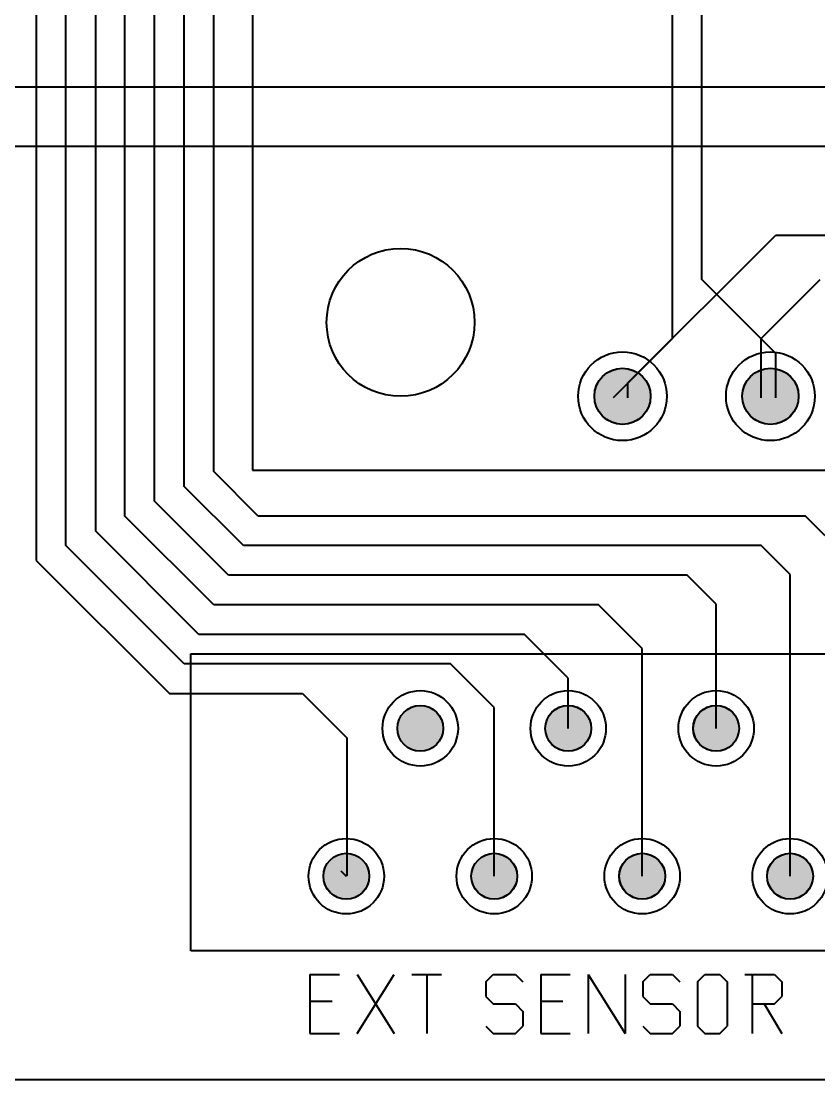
# Model space of a CAD drawing. Header units: millimetres. Extents: x 2 to 157, y 2 to 78.
# Drawn here: x 98.09 to 111.79, y 2.11 to 20.3 of the extents above; entities that cross this region are included whole.
import ezdxf

# ---------------------------------------------------------------- set-up
doc = ezdxf.new("R2010")
doc.units = ezdxf.units.MM
for name, color, linetype in [('bottom_copper', 7, 'Continuous'), ('bottom_silk', 7, 'Continuous'), ('drill_plated', 7, 'Continuous'), ('outline', 7, 'Continuous'), ('top_copper', 7, 'Continuous'), ('top_silk', 7, 'Continuous')]:
    doc.layers.add(name, color=color, linetype=linetype)

msp = doc.modelspace()

# ---------------------------------------------------------------- hatches: boundary and pattern name
at = {"layer": 'bottom_copper', "lineweight": 40}
for points in [[(108.888, 13.759), (108.861, 13.669), (108.816, 13.585), (108.756, 13.512), (108.683, 13.452), (108.599, 13.408), (108.509, 13.38), (108.415, 13.371), (108.321, 13.38), (108.23, 13.408), (108.147, 13.452), (108.074, 13.512), (108.014, 13.585), (107.969, 13.669), (107.941, 13.759), (107.932, 13.854), (107.941, 13.948), (107.969, 14.038), (108.014, 14.122), (108.074, 14.195), (108.147, 14.255), (108.23, 14.299), (108.321, 14.327), (108.415, 14.336), (108.509, 14.327), (108.599, 14.299), (108.683, 14.255), (108.756, 14.195), (108.816, 14.122), (108.861, 14.038), (108.888, 13.948), (108.897, 13.854), (108.888, 13.759)], [(111.428, 13.759), (111.401, 13.669), (111.356, 13.585), (111.296, 13.512), (111.223, 13.452), (111.139, 13.408), (111.049, 13.38), (110.955, 13.371), (110.861, 13.38), (110.77, 13.408), (110.687, 13.452), (110.614, 13.512), (110.554, 13.585), (110.509, 13.669), (110.481, 13.759), (110.472, 13.854), (110.481, 13.948), (110.509, 14.038), (110.554, 14.122), (110.614, 14.195), (110.687, 14.255), (110.77, 14.299), (110.861, 14.327), (110.955, 14.336), (111.049, 14.327), (111.139, 14.299), (111.223, 14.255), (111.296, 14.195), (111.356, 14.122), (111.401, 14.038), (111.428, 13.948), (111.437, 13.854), (111.428, 13.759)], [(105.329, 8.073), (105.306, 8), (105.27, 7.932), (105.221, 7.872), (105.161, 7.823), (105.093, 7.787), (105.019, 7.764), (104.943, 7.757), (104.866, 7.764), (104.792, 7.787), (104.724, 7.823), (104.664, 7.872), (104.615, 7.932), (104.579, 8), (104.556, 8.073), (104.549, 8.15), (104.556, 8.227), (104.579, 8.301), (104.615, 8.369), (104.664, 8.429), (104.724, 8.478), (104.792, 8.514), (104.866, 8.536), (104.943, 8.544), (105.019, 8.536), (105.093, 8.514), (105.161, 8.478), (105.221, 8.429), (105.27, 8.369), (105.306, 8.301), (105.329, 8.227), (105.336, 8.15), (105.329, 8.073)], [(107.869, 8.073), (107.846, 8), (107.81, 7.932), (107.761, 7.872), (107.701, 7.823), (107.633, 7.787), (107.559, 7.764), (107.483, 7.757), (107.406, 7.764), (107.332, 7.787), (107.264, 7.823), (107.204, 7.872), (107.155, 7.932), (107.119, 8), (107.096, 8.073), (107.089, 8.15), (107.096, 8.227), (107.119, 8.301), (107.155, 8.369), (107.204, 8.429), (107.264, 8.478), (107.332, 8.514), (107.406, 8.536), (107.483, 8.544), (107.559, 8.536), (107.633, 8.514), (107.701, 8.478), (107.761, 8.429), (107.81, 8.369), (107.846, 8.301), (107.869, 8.227), (107.876, 8.15), (107.869, 8.073)], [(110.409, 8.073), (110.386, 8), (110.35, 7.932), (110.301, 7.872), (110.241, 7.823), (110.173, 7.787), (110.099, 7.764), (110.023, 7.757), (109.946, 7.764), (109.872, 7.787), (109.804, 7.823), (109.744, 7.872), (109.695, 7.932), (109.659, 8), (109.636, 8.073), (109.629, 8.15), (109.636, 8.227), (109.659, 8.301), (109.695, 8.369), (109.744, 8.429), (109.804, 8.478), (109.872, 8.514), (109.946, 8.536), (110.023, 8.544), (110.099, 8.536), (110.173, 8.514), (110.241, 8.478), (110.301, 8.429), (110.35, 8.369), (110.386, 8.301), (110.409, 8.227), (110.416, 8.15), (110.409, 8.073)], [(104.059, 5.533), (104.036, 5.46), (104, 5.392), (103.951, 5.332), (103.891, 5.283), (103.823, 5.247), (103.749, 5.224), (103.673, 5.217), (103.596, 5.224), (103.522, 5.247), (103.454, 5.283), (103.394, 5.332), (103.345, 5.392), (103.309, 5.46), (103.286, 5.533), (103.279, 5.61), (103.286, 5.687), (103.309, 5.761), (103.345, 5.829), (103.394, 5.889), (103.454, 5.938), (103.522, 5.974), (103.596, 5.996), (103.673, 6.004), (103.749, 5.996), (103.823, 5.974), (103.891, 5.938), (103.951, 5.889), (104, 5.829), (104.036, 5.761), (104.059, 5.687), (104.066, 5.61), (104.059, 5.533)], [(106.599, 5.533), (106.576, 5.46), (106.54, 5.392), (106.491, 5.332), (106.431, 5.283), (106.363, 5.247), (106.289, 5.224), (106.213, 5.217), (106.136, 5.224), (106.062, 5.247), (105.994, 5.283), (105.934, 5.332), (105.885, 5.392), (105.849, 5.46), (105.826, 5.533), (105.819, 5.61), (105.826, 5.687), (105.849, 5.761), (105.885, 5.829), (105.934, 5.889), (105.994, 5.938), (106.062, 5.974), (106.136, 5.996), (106.213, 6.004), (106.289, 5.996), (106.363, 5.974), (106.431, 5.938), (106.491, 5.889), (106.54, 5.829), (106.576, 5.761), (106.599, 5.687), (106.606, 5.61), (106.599, 5.533)], [(109.139, 5.533), (109.116, 5.46), (109.08, 5.392), (109.031, 5.332), (108.971, 5.283), (108.903, 5.247), (108.829, 5.224), (108.753, 5.217), (108.676, 5.224), (108.602, 5.247), (108.534, 5.283), (108.474, 5.332), (108.425, 5.392), (108.389, 5.46), (108.366, 5.533), (108.359, 5.61), (108.366, 5.687), (108.389, 5.761), (108.425, 5.829), (108.474, 5.889), (108.534, 5.938), (108.602, 5.974), (108.676, 5.996), (108.753, 6.004), (108.829, 5.996), (108.903, 5.974), (108.971, 5.938), (109.031, 5.889), (109.08, 5.829), (109.116, 5.761), (109.139, 5.687), (109.146, 5.61), (109.139, 5.533)], [(111.679, 5.533), (111.656, 5.46), (111.62, 5.392), (111.571, 5.332), (111.511, 5.283), (111.443, 5.247), (111.369, 5.224), (111.293, 5.217), (111.216, 5.224), (111.142, 5.247), (111.074, 5.283), (111.014, 5.332), (110.965, 5.392), (110.929, 5.46), (110.906, 5.533), (110.899, 5.61), (110.906, 5.687), (110.929, 5.761), (110.965, 5.829), (111.014, 5.889), (111.074, 5.938), (111.142, 5.974), (111.216, 5.996), (111.293, 6.004), (111.369, 5.996), (111.443, 5.974), (111.511, 5.938), (111.571, 5.889), (111.62, 5.829), (111.656, 5.761), (111.679, 5.687), (111.686, 5.61), (111.679, 5.533)]]:
    msp.add_hatch(color=7, dxfattribs=at).paths.add_polyline_path(points, flags=0)
at = {"layer": 'drill_plated', "lineweight": 40}
for points in [[(108.888, 13.759), (108.861, 13.669), (108.816, 13.585), (108.756, 13.512), (108.683, 13.452), (108.599, 13.408), (108.509, 13.38), (108.415, 13.371), (108.321, 13.38), (108.23, 13.408), (108.147, 13.452), (108.074, 13.512), (108.014, 13.585), (107.969, 13.669), (107.941, 13.759), (107.932, 13.854), (107.941, 13.948), (107.969, 14.038), (108.014, 14.122), (108.074, 14.195), (108.147, 14.255), (108.23, 14.299), (108.321, 14.327), (108.415, 14.336), (108.509, 14.327), (108.599, 14.299), (108.683, 14.255), (108.756, 14.195), (108.816, 14.122), (108.861, 14.038), (108.888, 13.948), (108.897, 13.854), (108.888, 13.759)], [(111.428, 13.759), (111.401, 13.669), (111.356, 13.585), (111.296, 13.512), (111.223, 13.452), (111.139, 13.408), (111.049, 13.38), (110.955, 13.371), (110.861, 13.38), (110.77, 13.408), (110.687, 13.452), (110.614, 13.512), (110.554, 13.585), (110.509, 13.669), (110.481, 13.759), (110.472, 13.854), (110.481, 13.948), (110.509, 14.038), (110.554, 14.122), (110.614, 14.195), (110.687, 14.255), (110.77, 14.299), (110.861, 14.327), (110.955, 14.336), (111.049, 14.327), (111.139, 14.299), (111.223, 14.255), (111.296, 14.195), (111.356, 14.122), (111.401, 14.038), (111.428, 13.948), (111.437, 13.854), (111.428, 13.759)], [(105.329, 8.073), (105.306, 8), (105.27, 7.932), (105.221, 7.872), (105.161, 7.823), (105.093, 7.787), (105.019, 7.764), (104.943, 7.757), (104.866, 7.764), (104.792, 7.787), (104.724, 7.823), (104.664, 7.872), (104.615, 7.932), (104.579, 8), (104.556, 8.073), (104.549, 8.15), (104.556, 8.227), (104.579, 8.301), (104.615, 8.369), (104.664, 8.429), (104.724, 8.478), (104.792, 8.514), (104.866, 8.536), (104.943, 8.544), (105.019, 8.536), (105.093, 8.514), (105.161, 8.478), (105.221, 8.429), (105.27, 8.369), (105.306, 8.301), (105.329, 8.227), (105.336, 8.15), (105.329, 8.073)], [(107.869, 8.073), (107.846, 8), (107.81, 7.932), (107.761, 7.872), (107.701, 7.823), (107.633, 7.787), (107.559, 7.764), (107.483, 7.757), (107.406, 7.764), (107.332, 7.787), (107.264, 7.823), (107.204, 7.872), (107.155, 7.932), (107.119, 8), (107.096, 8.073), (107.089, 8.15), (107.096, 8.227), (107.119, 8.301), (107.155, 8.369), (107.204, 8.429), (107.264, 8.478), (107.332, 8.514), (107.406, 8.536), (107.483, 8.544), (107.559, 8.536), (107.633, 8.514), (107.701, 8.478), (107.761, 8.429), (107.81, 8.369), (107.846, 8.301), (107.869, 8.227), (107.876, 8.15), (107.869, 8.073)], [(110.409, 8.073), (110.386, 8), (110.35, 7.932), (110.301, 7.872), (110.241, 7.823), (110.173, 7.787), (110.099, 7.764), (110.023, 7.757), (109.946, 7.764), (109.872, 7.787), (109.804, 7.823), (109.744, 7.872), (109.695, 7.932), (109.659, 8), (109.636, 8.073), (109.629, 8.15), (109.636, 8.227), (109.659, 8.301), (109.695, 8.369), (109.744, 8.429), (109.804, 8.478), (109.872, 8.514), (109.946, 8.536), (110.023, 8.544), (110.099, 8.536), (110.173, 8.514), (110.241, 8.478), (110.301, 8.429), (110.35, 8.369), (110.386, 8.301), (110.409, 8.227), (110.416, 8.15), (110.409, 8.073)], [(104.059, 5.533), (104.036, 5.46), (104, 5.392), (103.951, 5.332), (103.891, 5.283), (103.823, 5.247), (103.749, 5.224), (103.673, 5.217), (103.596, 5.224), (103.522, 5.247), (103.454, 5.283), (103.394, 5.332), (103.345, 5.392), (103.309, 5.46), (103.286, 5.533), (103.279, 5.61), (103.286, 5.687), (103.309, 5.761), (103.345, 5.829), (103.394, 5.889), (103.454, 5.938), (103.522, 5.974), (103.596, 5.996), (103.673, 6.004), (103.749, 5.996), (103.823, 5.974), (103.891, 5.938), (103.951, 5.889), (104, 5.829), (104.036, 5.761), (104.059, 5.687), (104.066, 5.61), (104.059, 5.533)], [(106.599, 5.533), (106.576, 5.46), (106.54, 5.392), (106.491, 5.332), (106.431, 5.283), (106.363, 5.247), (106.289, 5.224), (106.213, 5.217), (106.136, 5.224), (106.062, 5.247), (105.994, 5.283), (105.934, 5.332), (105.885, 5.392), (105.849, 5.46), (105.826, 5.533), (105.819, 5.61), (105.826, 5.687), (105.849, 5.761), (105.885, 5.829), (105.934, 5.889), (105.994, 5.938), (106.062, 5.974), (106.136, 5.996), (106.213, 6.004), (106.289, 5.996), (106.363, 5.974), (106.431, 5.938), (106.491, 5.889), (106.54, 5.829), (106.576, 5.761), (106.599, 5.687), (106.606, 5.61), (106.599, 5.533)], [(109.139, 5.533), (109.116, 5.46), (109.08, 5.392), (109.031, 5.332), (108.971, 5.283), (108.903, 5.247), (108.829, 5.224), (108.753, 5.217), (108.676, 5.224), (108.602, 5.247), (108.534, 5.283), (108.474, 5.332), (108.425, 5.392), (108.389, 5.46), (108.366, 5.533), (108.359, 5.61), (108.366, 5.687), (108.389, 5.761), (108.425, 5.829), (108.474, 5.889), (108.534, 5.938), (108.602, 5.974), (108.676, 5.996), (108.753, 6.004), (108.829, 5.996), (108.903, 5.974), (108.971, 5.938), (109.031, 5.889), (109.08, 5.829), (109.116, 5.761), (109.139, 5.687), (109.146, 5.61), (109.139, 5.533)], [(111.679, 5.533), (111.656, 5.46), (111.62, 5.392), (111.571, 5.332), (111.511, 5.283), (111.443, 5.247), (111.369, 5.224), (111.293, 5.217), (111.216, 5.224), (111.142, 5.247), (111.074, 5.283), (111.014, 5.332), (110.965, 5.392), (110.929, 5.46), (110.906, 5.533), (110.899, 5.61), (110.906, 5.687), (110.929, 5.761), (110.965, 5.829), (111.014, 5.889), (111.074, 5.938), (111.142, 5.974), (111.216, 5.996), (111.293, 6.004), (111.369, 5.996), (111.443, 5.974), (111.511, 5.938), (111.571, 5.889), (111.62, 5.829), (111.656, 5.761), (111.679, 5.687), (111.686, 5.61), (111.679, 5.533)]]:
    msp.add_hatch(color=7, dxfattribs=at).paths.add_polyline_path(points, flags=0)
at = {"layer": 'top_copper', "lineweight": 40}
for points in [[(108.888, 13.759), (108.861, 13.669), (108.816, 13.585), (108.756, 13.512), (108.683, 13.452), (108.599, 13.408), (108.509, 13.38), (108.415, 13.371), (108.321, 13.38), (108.23, 13.408), (108.147, 13.452), (108.074, 13.512), (108.014, 13.585), (107.969, 13.669), (107.941, 13.759), (107.932, 13.854), (107.941, 13.948), (107.969, 14.038), (108.014, 14.122), (108.074, 14.195), (108.147, 14.255), (108.23, 14.299), (108.321, 14.327), (108.415, 14.336), (108.509, 14.327), (108.599, 14.299), (108.683, 14.255), (108.756, 14.195), (108.816, 14.122), (108.861, 14.038), (108.888, 13.948), (108.897, 13.854), (108.888, 13.759)], [(111.428, 13.759), (111.401, 13.669), (111.356, 13.585), (111.296, 13.512), (111.223, 13.452), (111.139, 13.408), (111.049, 13.38), (110.955, 13.371), (110.861, 13.38), (110.77, 13.408), (110.687, 13.452), (110.614, 13.512), (110.554, 13.585), (110.509, 13.669), (110.481, 13.759), (110.472, 13.854), (110.481, 13.948), (110.509, 14.038), (110.554, 14.122), (110.614, 14.195), (110.687, 14.255), (110.77, 14.299), (110.861, 14.327), (110.955, 14.336), (111.049, 14.327), (111.139, 14.299), (111.223, 14.255), (111.296, 14.195), (111.356, 14.122), (111.401, 14.038), (111.428, 13.948), (111.437, 13.854), (111.428, 13.759)], [(105.329, 8.073), (105.306, 8), (105.27, 7.932), (105.221, 7.872), (105.161, 7.823), (105.093, 7.787), (105.019, 7.764), (104.943, 7.757), (104.866, 7.764), (104.792, 7.787), (104.724, 7.823), (104.664, 7.872), (104.615, 7.932), (104.579, 8), (104.556, 8.073), (104.549, 8.15), (104.556, 8.227), (104.579, 8.301), (104.615, 8.369), (104.664, 8.429), (104.724, 8.478), (104.792, 8.514), (104.866, 8.536), (104.943, 8.544), (105.019, 8.536), (105.093, 8.514), (105.161, 8.478), (105.221, 8.429), (105.27, 8.369), (105.306, 8.301), (105.329, 8.227), (105.336, 8.15), (105.329, 8.073)], [(107.869, 8.073), (107.846, 8), (107.81, 7.932), (107.761, 7.872), (107.701, 7.823), (107.633, 7.787), (107.559, 7.764), (107.483, 7.757), (107.406, 7.764), (107.332, 7.787), (107.264, 7.823), (107.204, 7.872), (107.155, 7.932), (107.119, 8), (107.096, 8.073), (107.089, 8.15), (107.096, 8.227), (107.119, 8.301), (107.155, 8.369), (107.204, 8.429), (107.264, 8.478), (107.332, 8.514), (107.406, 8.536), (107.483, 8.544), (107.559, 8.536), (107.633, 8.514), (107.701, 8.478), (107.761, 8.429), (107.81, 8.369), (107.846, 8.301), (107.869, 8.227), (107.876, 8.15), (107.869, 8.073)], [(110.409, 8.073), (110.386, 8), (110.35, 7.932), (110.301, 7.872), (110.241, 7.823), (110.173, 7.787), (110.099, 7.764), (110.023, 7.757), (109.946, 7.764), (109.872, 7.787), (109.804, 7.823), (109.744, 7.872), (109.695, 7.932), (109.659, 8), (109.636, 8.073), (109.629, 8.15), (109.636, 8.227), (109.659, 8.301), (109.695, 8.369), (109.744, 8.429), (109.804, 8.478), (109.872, 8.514), (109.946, 8.536), (110.023, 8.544), (110.099, 8.536), (110.173, 8.514), (110.241, 8.478), (110.301, 8.429), (110.35, 8.369), (110.386, 8.301), (110.409, 8.227), (110.416, 8.15), (110.409, 8.073)], [(104.059, 5.533), (104.036, 5.46), (104, 5.392), (103.951, 5.332), (103.891, 5.283), (103.823, 5.247), (103.749, 5.224), (103.673, 5.217), (103.596, 5.224), (103.522, 5.247), (103.454, 5.283), (103.394, 5.332), (103.345, 5.392), (103.309, 5.46), (103.286, 5.533), (103.279, 5.61), (103.286, 5.687), (103.309, 5.761), (103.345, 5.829), (103.394, 5.889), (103.454, 5.938), (103.522, 5.974), (103.596, 5.996), (103.673, 6.004), (103.749, 5.996), (103.823, 5.974), (103.891, 5.938), (103.951, 5.889), (104, 5.829), (104.036, 5.761), (104.059, 5.687), (104.066, 5.61), (104.059, 5.533)], [(106.599, 5.533), (106.576, 5.46), (106.54, 5.392), (106.491, 5.332), (106.431, 5.283), (106.363, 5.247), (106.289, 5.224), (106.213, 5.217), (106.136, 5.224), (106.062, 5.247), (105.994, 5.283), (105.934, 5.332), (105.885, 5.392), (105.849, 5.46), (105.826, 5.533), (105.819, 5.61), (105.826, 5.687), (105.849, 5.761), (105.885, 5.829), (105.934, 5.889), (105.994, 5.938), (106.062, 5.974), (106.136, 5.996), (106.213, 6.004), (106.289, 5.996), (106.363, 5.974), (106.431, 5.938), (106.491, 5.889), (106.54, 5.829), (106.576, 5.761), (106.599, 5.687), (106.606, 5.61), (106.599, 5.533)], [(109.139, 5.533), (109.116, 5.46), (109.08, 5.392), (109.031, 5.332), (108.971, 5.283), (108.903, 5.247), (108.829, 5.224), (108.753, 5.217), (108.676, 5.224), (108.602, 5.247), (108.534, 5.283), (108.474, 5.332), (108.425, 5.392), (108.389, 5.46), (108.366, 5.533), (108.359, 5.61), (108.366, 5.687), (108.389, 5.761), (108.425, 5.829), (108.474, 5.889), (108.534, 5.938), (108.602, 5.974), (108.676, 5.996), (108.753, 6.004), (108.829, 5.996), (108.903, 5.974), (108.971, 5.938), (109.031, 5.889), (109.08, 5.829), (109.116, 5.761), (109.139, 5.687), (109.146, 5.61), (109.139, 5.533)], [(111.679, 5.533), (111.656, 5.46), (111.62, 5.392), (111.571, 5.332), (111.511, 5.283), (111.443, 5.247), (111.369, 5.224), (111.293, 5.217), (111.216, 5.224), (111.142, 5.247), (111.074, 5.283), (111.014, 5.332), (110.965, 5.392), (110.929, 5.46), (110.906, 5.533), (110.899, 5.61), (110.906, 5.687), (110.929, 5.761), (110.965, 5.829), (111.014, 5.889), (111.074, 5.938), (111.142, 5.974), (111.216, 5.996), (111.293, 6.004), (111.369, 5.996), (111.443, 5.974), (111.511, 5.938), (111.571, 5.889), (111.62, 5.829), (111.656, 5.761), (111.679, 5.687), (111.686, 5.61), (111.679, 5.533)]]:
    msp.add_hatch(color=7, dxfattribs=at).paths.add_polyline_path(points, flags=0)

# ---------------------------------------------------------------- linework, layer by layer
at = {"layer": 'bottom_copper', "color": 7, "lineweight": 40}
for p, q in [((99.365, 36.435), (99.365, 11.543)), ((98.857, 11.29), (98.857, 35.166)), ((99.873, 11.797), (99.873, 34.404)), ((100.381, 12.052), (100.381, 33.642)), ((100.889, 12.306), (100.889, 32.88)), ((101.397, 12.559), (101.397, 31.863)), ((109.779, 15.861), (109.779, 28.816)), ((109.271, 14.845), (109.271, 27.291)), ((98.349, 23.989), (98.349, 11.036)), ((111.049, 14.591), (109.779, 15.861)), ((109.271, 14.845), (108.255, 13.829)), ((111.049, 13.829), (111.049, 14.591)), ((102.159, 11.797), (101.397, 12.559)), ((101.905, 11.29), (100.889, 12.306)), ((101.651, 10.781), (100.381, 12.052)), ((101.397, 10.274), (99.873, 11.797)), ((111.557, 11.797), (102.159, 11.797)), ((112.563, 10.792), (111.557, 11.797)), ((101.143, 9.765), (99.365, 11.543)), ((100.889, 9.258), (98.857, 11.29)), ((110.795, 11.29), (101.905, 11.29)), ((111.293, 10.792), (110.795, 11.29)), ((98.349, 11.036), (100.635, 8.749)), ((109.525, 10.781), (101.651, 10.781)), ((110.023, 10.284), (109.525, 10.781)), ((111.293, 5.61), (111.293, 10.792)), ((108.001, 10.274), (101.397, 10.274)), ((108.753, 9.522), (108.001, 10.274)), ((110.023, 8.15), (110.023, 10.284)), ((106.731, 9.765), (101.143, 9.765)), ((107.483, 9.014), (106.731, 9.765)), ((108.753, 5.61), (108.753, 9.522)), ((105.461, 9.258), (100.889, 9.258)), ((106.213, 8.506), (105.461, 9.258)), ((107.483, 8.15), (107.483, 9.014)), ((100.635, 8.749), (102.921, 8.749)), ((102.921, 8.749), (103.683, 7.987)), ((106.213, 5.61), (106.213, 8.506)), ((103.683, 7.987), (103.683, 5.62)), ((103.581, 5.702), (103.673, 5.61)), ((103.683, 5.62), (103.673, 5.61))]:
    msp.add_line(p, q, dxfattribs=at)
for points in [[(108.888, 13.759), (108.861, 13.669), (108.816, 13.585), (108.756, 13.512), (108.683, 13.452), (108.599, 13.408), (108.509, 13.38), (108.415, 13.371), (108.321, 13.38), (108.23, 13.408), (108.147, 13.452), (108.074, 13.512), (108.014, 13.585), (107.969, 13.669), (107.941, 13.759), (107.932, 13.854), (107.941, 13.948), (107.969, 14.038), (108.014, 14.122), (108.074, 14.195), (108.147, 14.255), (108.23, 14.299), (108.321, 14.327), (108.415, 14.336), (108.509, 14.327), (108.599, 14.299), (108.683, 14.255), (108.756, 14.195), (108.816, 14.122), (108.861, 14.038), (108.888, 13.948), (108.897, 13.854), (108.888, 13.759)], [(111.428, 13.759), (111.401, 13.669), (111.356, 13.585), (111.296, 13.512), (111.223, 13.452), (111.139, 13.408), (111.049, 13.38), (110.955, 13.371), (110.861, 13.38), (110.77, 13.408), (110.687, 13.452), (110.614, 13.512), (110.554, 13.585), (110.509, 13.669), (110.481, 13.759), (110.472, 13.854), (110.481, 13.948), (110.509, 14.038), (110.554, 14.122), (110.614, 14.195), (110.687, 14.255), (110.77, 14.299), (110.861, 14.327), (110.955, 14.336), (111.049, 14.327), (111.139, 14.299), (111.223, 14.255), (111.296, 14.195), (111.356, 14.122), (111.401, 14.038), (111.428, 13.948), (111.437, 13.854), (111.428, 13.759)], [(105.329, 8.073), (105.306, 8), (105.27, 7.932), (105.221, 7.872), (105.161, 7.823), (105.093, 7.787), (105.019, 7.764), (104.943, 7.757), (104.866, 7.764), (104.792, 7.787), (104.724, 7.823), (104.664, 7.872), (104.615, 7.932), (104.579, 8), (104.556, 8.073), (104.549, 8.15), (104.556, 8.227), (104.579, 8.301), (104.615, 8.369), (104.664, 8.429), (104.724, 8.478), (104.792, 8.514), (104.866, 8.536), (104.943, 8.544), (105.019, 8.536), (105.093, 8.514), (105.161, 8.478), (105.221, 8.429), (105.27, 8.369), (105.306, 8.301), (105.329, 8.227), (105.336, 8.15), (105.329, 8.073)], [(107.869, 8.073), (107.846, 8), (107.81, 7.932), (107.761, 7.872), (107.701, 7.823), (107.633, 7.787), (107.559, 7.764), (107.483, 7.757), (107.406, 7.764), (107.332, 7.787), (107.264, 7.823), (107.204, 7.872), (107.155, 7.932), (107.119, 8), (107.096, 8.073), (107.089, 8.15), (107.096, 8.227), (107.119, 8.301), (107.155, 8.369), (107.204, 8.429), (107.264, 8.478), (107.332, 8.514), (107.406, 8.536), (107.483, 8.544), (107.559, 8.536), (107.633, 8.514), (107.701, 8.478), (107.761, 8.429), (107.81, 8.369), (107.846, 8.301), (107.869, 8.227), (107.876, 8.15), (107.869, 8.073)], [(110.409, 8.073), (110.386, 8), (110.35, 7.932), (110.301, 7.872), (110.241, 7.823), (110.173, 7.787), (110.099, 7.764), (110.023, 7.757), (109.946, 7.764), (109.872, 7.787), (109.804, 7.823), (109.744, 7.872), (109.695, 7.932), (109.659, 8), (109.636, 8.073), (109.629, 8.15), (109.636, 8.227), (109.659, 8.301), (109.695, 8.369), (109.744, 8.429), (109.804, 8.478), (109.872, 8.514), (109.946, 8.536), (110.023, 8.544), (110.099, 8.536), (110.173, 8.514), (110.241, 8.478), (110.301, 8.429), (110.35, 8.369), (110.386, 8.301), (110.409, 8.227), (110.416, 8.15), (110.409, 8.073)], [(104.059, 5.533), (104.036, 5.46), (104, 5.392), (103.951, 5.332), (103.891, 5.283), (103.823, 5.247), (103.749, 5.224), (103.673, 5.217), (103.596, 5.224), (103.522, 5.247), (103.454, 5.283), (103.394, 5.332), (103.345, 5.392), (103.309, 5.46), (103.286, 5.533), (103.279, 5.61), (103.286, 5.687), (103.309, 5.761), (103.345, 5.829), (103.394, 5.889), (103.454, 5.938), (103.522, 5.974), (103.596, 5.996), (103.673, 6.004), (103.749, 5.996), (103.823, 5.974), (103.891, 5.938), (103.951, 5.889), (104, 5.829), (104.036, 5.761), (104.059, 5.687), (104.066, 5.61), (104.059, 5.533)], [(106.599, 5.533), (106.576, 5.46), (106.54, 5.392), (106.491, 5.332), (106.431, 5.283), (106.363, 5.247), (106.289, 5.224), (106.213, 5.217), (106.136, 5.224), (106.062, 5.247), (105.994, 5.283), (105.934, 5.332), (105.885, 5.392), (105.849, 5.46), (105.826, 5.533), (105.819, 5.61), (105.826, 5.687), (105.849, 5.761), (105.885, 5.829), (105.934, 5.889), (105.994, 5.938), (106.062, 5.974), (106.136, 5.996), (106.213, 6.004), (106.289, 5.996), (106.363, 5.974), (106.431, 5.938), (106.491, 5.889), (106.54, 5.829), (106.576, 5.761), (106.599, 5.687), (106.606, 5.61), (106.599, 5.533)], [(109.139, 5.533), (109.116, 5.46), (109.08, 5.392), (109.031, 5.332), (108.971, 5.283), (108.903, 5.247), (108.829, 5.224), (108.753, 5.217), (108.676, 5.224), (108.602, 5.247), (108.534, 5.283), (108.474, 5.332), (108.425, 5.392), (108.389, 5.46), (108.366, 5.533), (108.359, 5.61), (108.366, 5.687), (108.389, 5.761), (108.425, 5.829), (108.474, 5.889), (108.534, 5.938), (108.602, 5.974), (108.676, 5.996), (108.753, 6.004), (108.829, 5.996), (108.903, 5.974), (108.971, 5.938), (109.031, 5.889), (109.08, 5.829), (109.116, 5.761), (109.139, 5.687), (109.146, 5.61), (109.139, 5.533)], [(111.679, 5.533), (111.656, 5.46), (111.62, 5.392), (111.571, 5.332), (111.511, 5.283), (111.443, 5.247), (111.369, 5.224), (111.293, 5.217), (111.216, 5.224), (111.142, 5.247), (111.074, 5.283), (111.014, 5.332), (110.965, 5.392), (110.929, 5.46), (110.906, 5.533), (110.899, 5.61), (110.906, 5.687), (110.929, 5.761), (110.965, 5.829), (111.014, 5.889), (111.074, 5.938), (111.142, 5.974), (111.216, 5.996), (111.293, 6.004), (111.369, 5.996), (111.443, 5.974), (111.511, 5.938), (111.571, 5.889), (111.62, 5.829), (111.656, 5.761), (111.679, 5.687), (111.686, 5.61), (111.679, 5.533)]]:
    msp.add_lwpolyline(points, close=True, dxfattribs=at)
for centre, major_axis in [((108.415, 13.854), (0.762, 0)), ((110.955, 13.854), (0.762, 0)), ((108.415, 13.854), (0.483, 0)), ((110.955, 13.854), (0.483, 0)), ((104.943, 8.15), (0.648, 0)), ((107.483, 8.15), (0.648, 0)), ((110.023, 8.15), (0.648, 0)), ((104.943, 8.15), (0.394, 0)), ((107.483, 8.15), (0.394, 0)), ((110.023, 8.15), (0.394, 0)), ((103.673, 5.61), (0.648, 0)), ((106.213, 5.61), (0.648, 0)), ((108.753, 5.61), (0.648, 0)), ((111.293, 5.61), (0.648, 0)), ((103.673, 5.61), (0.394, 0)), ((106.213, 5.61), (0.394, 0)), ((108.753, 5.61), (0.394, 0)), ((111.293, 5.61), (0.394, 0))]:
    msp.add_ellipse(centre, major_axis=major_axis, ratio=1, dxfattribs=at)
at = {"layer": 'bottom_silk', "color": 7, "lineweight": 40}
msp.add_line((156.635, 2.113), (1.635, 2.113), dxfattribs=at)
at = {"layer": 'drill_plated', "color": 7, "lineweight": 40}
for points in [[(108.888, 13.759), (108.861, 13.669), (108.816, 13.585), (108.756, 13.512), (108.683, 13.452), (108.599, 13.408), (108.509, 13.38), (108.415, 13.371), (108.321, 13.38), (108.23, 13.408), (108.147, 13.452), (108.074, 13.512), (108.014, 13.585), (107.969, 13.669), (107.941, 13.759), (107.932, 13.854), (107.941, 13.948), (107.969, 14.038), (108.014, 14.122), (108.074, 14.195), (108.147, 14.255), (108.23, 14.299), (108.321, 14.327), (108.415, 14.336), (108.509, 14.327), (108.599, 14.299), (108.683, 14.255), (108.756, 14.195), (108.816, 14.122), (108.861, 14.038), (108.888, 13.948), (108.897, 13.854), (108.888, 13.759)], [(111.428, 13.759), (111.401, 13.669), (111.356, 13.585), (111.296, 13.512), (111.223, 13.452), (111.139, 13.408), (111.049, 13.38), (110.955, 13.371), (110.861, 13.38), (110.77, 13.408), (110.687, 13.452), (110.614, 13.512), (110.554, 13.585), (110.509, 13.669), (110.481, 13.759), (110.472, 13.854), (110.481, 13.948), (110.509, 14.038), (110.554, 14.122), (110.614, 14.195), (110.687, 14.255), (110.77, 14.299), (110.861, 14.327), (110.955, 14.336), (111.049, 14.327), (111.139, 14.299), (111.223, 14.255), (111.296, 14.195), (111.356, 14.122), (111.401, 14.038), (111.428, 13.948), (111.437, 13.854), (111.428, 13.759)], [(105.329, 8.073), (105.306, 8), (105.27, 7.932), (105.221, 7.872), (105.161, 7.823), (105.093, 7.787), (105.019, 7.764), (104.943, 7.757), (104.866, 7.764), (104.792, 7.787), (104.724, 7.823), (104.664, 7.872), (104.615, 7.932), (104.579, 8), (104.556, 8.073), (104.549, 8.15), (104.556, 8.227), (104.579, 8.301), (104.615, 8.369), (104.664, 8.429), (104.724, 8.478), (104.792, 8.514), (104.866, 8.536), (104.943, 8.544), (105.019, 8.536), (105.093, 8.514), (105.161, 8.478), (105.221, 8.429), (105.27, 8.369), (105.306, 8.301), (105.329, 8.227), (105.336, 8.15), (105.329, 8.073)], [(107.869, 8.073), (107.846, 8), (107.81, 7.932), (107.761, 7.872), (107.701, 7.823), (107.633, 7.787), (107.559, 7.764), (107.483, 7.757), (107.406, 7.764), (107.332, 7.787), (107.264, 7.823), (107.204, 7.872), (107.155, 7.932), (107.119, 8), (107.096, 8.073), (107.089, 8.15), (107.096, 8.227), (107.119, 8.301), (107.155, 8.369), (107.204, 8.429), (107.264, 8.478), (107.332, 8.514), (107.406, 8.536), (107.483, 8.544), (107.559, 8.536), (107.633, 8.514), (107.701, 8.478), (107.761, 8.429), (107.81, 8.369), (107.846, 8.301), (107.869, 8.227), (107.876, 8.15), (107.869, 8.073)], [(110.409, 8.073), (110.386, 8), (110.35, 7.932), (110.301, 7.872), (110.241, 7.823), (110.173, 7.787), (110.099, 7.764), (110.023, 7.757), (109.946, 7.764), (109.872, 7.787), (109.804, 7.823), (109.744, 7.872), (109.695, 7.932), (109.659, 8), (109.636, 8.073), (109.629, 8.15), (109.636, 8.227), (109.659, 8.301), (109.695, 8.369), (109.744, 8.429), (109.804, 8.478), (109.872, 8.514), (109.946, 8.536), (110.023, 8.544), (110.099, 8.536), (110.173, 8.514), (110.241, 8.478), (110.301, 8.429), (110.35, 8.369), (110.386, 8.301), (110.409, 8.227), (110.416, 8.15), (110.409, 8.073)], [(104.059, 5.533), (104.036, 5.46), (104, 5.392), (103.951, 5.332), (103.891, 5.283), (103.823, 5.247), (103.749, 5.224), (103.673, 5.217), (103.596, 5.224), (103.522, 5.247), (103.454, 5.283), (103.394, 5.332), (103.345, 5.392), (103.309, 5.46), (103.286, 5.533), (103.279, 5.61), (103.286, 5.687), (103.309, 5.761), (103.345, 5.829), (103.394, 5.889), (103.454, 5.938), (103.522, 5.974), (103.596, 5.996), (103.673, 6.004), (103.749, 5.996), (103.823, 5.974), (103.891, 5.938), (103.951, 5.889), (104, 5.829), (104.036, 5.761), (104.059, 5.687), (104.066, 5.61), (104.059, 5.533)], [(106.599, 5.533), (106.576, 5.46), (106.54, 5.392), (106.491, 5.332), (106.431, 5.283), (106.363, 5.247), (106.289, 5.224), (106.213, 5.217), (106.136, 5.224), (106.062, 5.247), (105.994, 5.283), (105.934, 5.332), (105.885, 5.392), (105.849, 5.46), (105.826, 5.533), (105.819, 5.61), (105.826, 5.687), (105.849, 5.761), (105.885, 5.829), (105.934, 5.889), (105.994, 5.938), (106.062, 5.974), (106.136, 5.996), (106.213, 6.004), (106.289, 5.996), (106.363, 5.974), (106.431, 5.938), (106.491, 5.889), (106.54, 5.829), (106.576, 5.761), (106.599, 5.687), (106.606, 5.61), (106.599, 5.533)], [(109.139, 5.533), (109.116, 5.46), (109.08, 5.392), (109.031, 5.332), (108.971, 5.283), (108.903, 5.247), (108.829, 5.224), (108.753, 5.217), (108.676, 5.224), (108.602, 5.247), (108.534, 5.283), (108.474, 5.332), (108.425, 5.392), (108.389, 5.46), (108.366, 5.533), (108.359, 5.61), (108.366, 5.687), (108.389, 5.761), (108.425, 5.829), (108.474, 5.889), (108.534, 5.938), (108.602, 5.974), (108.676, 5.996), (108.753, 6.004), (108.829, 5.996), (108.903, 5.974), (108.971, 5.938), (109.031, 5.889), (109.08, 5.829), (109.116, 5.761), (109.139, 5.687), (109.146, 5.61), (109.139, 5.533)], [(111.679, 5.533), (111.656, 5.46), (111.62, 5.392), (111.571, 5.332), (111.511, 5.283), (111.443, 5.247), (111.369, 5.224), (111.293, 5.217), (111.216, 5.224), (111.142, 5.247), (111.074, 5.283), (111.014, 5.332), (110.965, 5.392), (110.929, 5.46), (110.906, 5.533), (110.899, 5.61), (110.906, 5.687), (110.929, 5.761), (110.965, 5.829), (111.014, 5.889), (111.074, 5.938), (111.142, 5.974), (111.216, 5.996), (111.293, 6.004), (111.369, 5.996), (111.443, 5.974), (111.511, 5.938), (111.571, 5.889), (111.62, 5.829), (111.656, 5.761), (111.679, 5.687), (111.686, 5.61), (111.679, 5.533)]]:
    msp.add_lwpolyline(points, close=True, dxfattribs=at)
for centre, major_axis in [((108.415, 13.854), (0.483, 0)), ((110.955, 13.854), (0.483, 0)), ((104.943, 8.15), (0.394, 0)), ((107.483, 8.15), (0.394, 0)), ((110.023, 8.15), (0.394, 0)), ((103.673, 5.61), (0.394, 0)), ((106.213, 5.61), (0.394, 0)), ((108.753, 5.61), (0.394, 0)), ((111.293, 5.61), (0.394, 0))]:
    msp.add_ellipse(centre, major_axis=major_axis, ratio=1, dxfattribs=at)
at = {"layer": 'outline', "color": 7, "lineweight": 40}
msp.add_line((156.635, 2.113), (1.635, 2.113), dxfattribs=at)
at = {"layer": 'top_copper', "color": 7, "lineweight": 40}
for p, q in [((141.529, 19.163), (72.441, 19.163)), ((77.267, 18.148), (117.653, 18.148)), ((108.509, 14.084), (111.049, 16.623)), ((111.049, 16.623), (147.879, 16.623)), ((110.795, 14.845), (111.811, 15.861)), ((110.795, 13.829), (110.795, 14.845)), ((108.509, 13.829), (108.509, 14.084))]:
    msp.add_line(p, q, dxfattribs=at)
for points in [[(108.888, 13.759), (108.861, 13.669), (108.816, 13.585), (108.756, 13.512), (108.683, 13.452), (108.599, 13.408), (108.509, 13.38), (108.415, 13.371), (108.321, 13.38), (108.23, 13.408), (108.147, 13.452), (108.074, 13.512), (108.014, 13.585), (107.969, 13.669), (107.941, 13.759), (107.932, 13.854), (107.941, 13.948), (107.969, 14.038), (108.014, 14.122), (108.074, 14.195), (108.147, 14.255), (108.23, 14.299), (108.321, 14.327), (108.415, 14.336), (108.509, 14.327), (108.599, 14.299), (108.683, 14.255), (108.756, 14.195), (108.816, 14.122), (108.861, 14.038), (108.888, 13.948), (108.897, 13.854), (108.888, 13.759)], [(111.428, 13.759), (111.401, 13.669), (111.356, 13.585), (111.296, 13.512), (111.223, 13.452), (111.139, 13.408), (111.049, 13.38), (110.955, 13.371), (110.861, 13.38), (110.77, 13.408), (110.687, 13.452), (110.614, 13.512), (110.554, 13.585), (110.509, 13.669), (110.481, 13.759), (110.472, 13.854), (110.481, 13.948), (110.509, 14.038), (110.554, 14.122), (110.614, 14.195), (110.687, 14.255), (110.77, 14.299), (110.861, 14.327), (110.955, 14.336), (111.049, 14.327), (111.139, 14.299), (111.223, 14.255), (111.296, 14.195), (111.356, 14.122), (111.401, 14.038), (111.428, 13.948), (111.437, 13.854), (111.428, 13.759)], [(105.329, 8.073), (105.306, 8), (105.27, 7.932), (105.221, 7.872), (105.161, 7.823), (105.093, 7.787), (105.019, 7.764), (104.943, 7.757), (104.866, 7.764), (104.792, 7.787), (104.724, 7.823), (104.664, 7.872), (104.615, 7.932), (104.579, 8), (104.556, 8.073), (104.549, 8.15), (104.556, 8.227), (104.579, 8.301), (104.615, 8.369), (104.664, 8.429), (104.724, 8.478), (104.792, 8.514), (104.866, 8.536), (104.943, 8.544), (105.019, 8.536), (105.093, 8.514), (105.161, 8.478), (105.221, 8.429), (105.27, 8.369), (105.306, 8.301), (105.329, 8.227), (105.336, 8.15), (105.329, 8.073)], [(107.869, 8.073), (107.846, 8), (107.81, 7.932), (107.761, 7.872), (107.701, 7.823), (107.633, 7.787), (107.559, 7.764), (107.483, 7.757), (107.406, 7.764), (107.332, 7.787), (107.264, 7.823), (107.204, 7.872), (107.155, 7.932), (107.119, 8), (107.096, 8.073), (107.089, 8.15), (107.096, 8.227), (107.119, 8.301), (107.155, 8.369), (107.204, 8.429), (107.264, 8.478), (107.332, 8.514), (107.406, 8.536), (107.483, 8.544), (107.559, 8.536), (107.633, 8.514), (107.701, 8.478), (107.761, 8.429), (107.81, 8.369), (107.846, 8.301), (107.869, 8.227), (107.876, 8.15), (107.869, 8.073)], [(110.409, 8.073), (110.386, 8), (110.35, 7.932), (110.301, 7.872), (110.241, 7.823), (110.173, 7.787), (110.099, 7.764), (110.023, 7.757), (109.946, 7.764), (109.872, 7.787), (109.804, 7.823), (109.744, 7.872), (109.695, 7.932), (109.659, 8), (109.636, 8.073), (109.629, 8.15), (109.636, 8.227), (109.659, 8.301), (109.695, 8.369), (109.744, 8.429), (109.804, 8.478), (109.872, 8.514), (109.946, 8.536), (110.023, 8.544), (110.099, 8.536), (110.173, 8.514), (110.241, 8.478), (110.301, 8.429), (110.35, 8.369), (110.386, 8.301), (110.409, 8.227), (110.416, 8.15), (110.409, 8.073)], [(104.059, 5.533), (104.036, 5.46), (104, 5.392), (103.951, 5.332), (103.891, 5.283), (103.823, 5.247), (103.749, 5.224), (103.673, 5.217), (103.596, 5.224), (103.522, 5.247), (103.454, 5.283), (103.394, 5.332), (103.345, 5.392), (103.309, 5.46), (103.286, 5.533), (103.279, 5.61), (103.286, 5.687), (103.309, 5.761), (103.345, 5.829), (103.394, 5.889), (103.454, 5.938), (103.522, 5.974), (103.596, 5.996), (103.673, 6.004), (103.749, 5.996), (103.823, 5.974), (103.891, 5.938), (103.951, 5.889), (104, 5.829), (104.036, 5.761), (104.059, 5.687), (104.066, 5.61), (104.059, 5.533)], [(106.599, 5.533), (106.576, 5.46), (106.54, 5.392), (106.491, 5.332), (106.431, 5.283), (106.363, 5.247), (106.289, 5.224), (106.213, 5.217), (106.136, 5.224), (106.062, 5.247), (105.994, 5.283), (105.934, 5.332), (105.885, 5.392), (105.849, 5.46), (105.826, 5.533), (105.819, 5.61), (105.826, 5.687), (105.849, 5.761), (105.885, 5.829), (105.934, 5.889), (105.994, 5.938), (106.062, 5.974), (106.136, 5.996), (106.213, 6.004), (106.289, 5.996), (106.363, 5.974), (106.431, 5.938), (106.491, 5.889), (106.54, 5.829), (106.576, 5.761), (106.599, 5.687), (106.606, 5.61), (106.599, 5.533)], [(109.139, 5.533), (109.116, 5.46), (109.08, 5.392), (109.031, 5.332), (108.971, 5.283), (108.903, 5.247), (108.829, 5.224), (108.753, 5.217), (108.676, 5.224), (108.602, 5.247), (108.534, 5.283), (108.474, 5.332), (108.425, 5.392), (108.389, 5.46), (108.366, 5.533), (108.359, 5.61), (108.366, 5.687), (108.389, 5.761), (108.425, 5.829), (108.474, 5.889), (108.534, 5.938), (108.602, 5.974), (108.676, 5.996), (108.753, 6.004), (108.829, 5.996), (108.903, 5.974), (108.971, 5.938), (109.031, 5.889), (109.08, 5.829), (109.116, 5.761), (109.139, 5.687), (109.146, 5.61), (109.139, 5.533)], [(111.679, 5.533), (111.656, 5.46), (111.62, 5.392), (111.571, 5.332), (111.511, 5.283), (111.443, 5.247), (111.369, 5.224), (111.293, 5.217), (111.216, 5.224), (111.142, 5.247), (111.074, 5.283), (111.014, 5.332), (110.965, 5.392), (110.929, 5.46), (110.906, 5.533), (110.899, 5.61), (110.906, 5.687), (110.929, 5.761), (110.965, 5.829), (111.014, 5.889), (111.074, 5.938), (111.142, 5.974), (111.216, 5.996), (111.293, 6.004), (111.369, 5.996), (111.443, 5.974), (111.511, 5.938), (111.571, 5.889), (111.62, 5.829), (111.656, 5.761), (111.679, 5.687), (111.686, 5.61), (111.679, 5.533)]]:
    msp.add_lwpolyline(points, close=True, dxfattribs=at)
for centre, major_axis in [((108.415, 13.854), (0.762, 0)), ((110.955, 13.854), (0.762, 0)), ((108.415, 13.854), (0.483, 0)), ((110.955, 13.854), (0.483, 0)), ((104.943, 8.15), (0.648, 0)), ((107.483, 8.15), (0.648, 0)), ((110.023, 8.15), (0.648, 0)), ((104.943, 8.15), (0.394, 0)), ((107.483, 8.15), (0.394, 0)), ((110.023, 8.15), (0.394, 0)), ((103.673, 5.61), (0.648, 0)), ((106.213, 5.61), (0.648, 0)), ((108.753, 5.61), (0.648, 0)), ((111.293, 5.61), (0.648, 0)), ((103.673, 5.61), (0.394, 0)), ((106.213, 5.61), (0.394, 0)), ((108.753, 5.61), (0.394, 0)), ((111.293, 5.61), (0.394, 0))]:
    msp.add_ellipse(centre, major_axis=major_axis, ratio=1, dxfattribs=at)
at = {"layer": 'top_silk', "color": 7, "lineweight": 40}
for p, q in [((102.065, 35.444), (102.065, 12.584)), ((102.065, 12.584), (152.865, 12.584)), ((101.003, 9.43), (117.763, 9.43)), ((101.003, 4.33), (101.003, 9.43)), ((117.763, 4.33), (101.003, 4.33)), ((103.048, 3.924), (103.048, 2.908)), ((103.048, 3.924), (103.556, 3.924)), ((103.861, 2.908), (104.496, 3.924)), ((103.861, 3.924), (104.496, 2.908)), ((104.8, 3.924), (105.308, 3.924)), ((105.054, 3.924), (105.054, 2.908)), ((106.07, 3.796), (106.197, 3.924)), ((106.197, 3.924), (106.578, 3.924)), ((106.578, 3.924), (106.705, 3.796)), ((107.01, 3.924), (107.01, 2.908)), ((107.01, 3.924), (107.518, 3.924)), ((107.823, 3.924), (107.823, 2.908)), ((107.823, 3.924), (108.458, 2.908)), ((108.458, 3.924), (108.458, 2.908)), ((108.763, 3.796), (108.89, 3.924)), ((108.89, 3.924), (109.271, 3.924)), ((109.271, 3.924), (109.398, 3.796)), ((109.703, 3.796), (109.83, 3.924)), ((109.83, 3.924), (110.084, 3.924)), ((110.084, 3.924), (110.211, 3.796)), ((110.515, 3.924), (111.023, 3.924)), ((110.642, 3.924), (110.642, 2.908)), ((111.023, 3.924), (111.15, 3.796)), ((106.07, 3.796), (106.07, 3.542)), ((108.763, 3.796), (108.763, 3.542)), ((109.703, 3.796), (109.703, 3.034)), ((110.211, 3.796), (110.211, 3.034)), ((111.15, 3.796), (111.15, 3.542)), ((103.048, 3.466), (103.429, 3.466)), ((106.07, 3.542), (106.197, 3.416)), ((107.01, 3.466), (107.391, 3.466)), ((108.763, 3.542), (108.89, 3.416)), ((111.023, 3.416), (111.15, 3.542)), ((106.197, 3.416), (106.578, 3.416)), ((106.578, 3.416), (106.705, 3.288)), ((106.705, 3.288), (106.705, 3.034)), ((108.89, 3.416), (109.271, 3.416)), ((109.271, 3.416), (109.398, 3.288)), ((109.398, 3.288), (109.398, 3.034)), ((110.642, 3.416), (111.023, 3.416)), ((110.846, 3.416), (111.15, 2.908)), ((106.07, 3.034), (106.197, 2.908)), ((106.578, 2.908), (106.705, 3.034)), ((108.763, 3.034), (108.89, 2.908)), ((109.271, 2.908), (109.398, 3.034)), ((109.703, 3.034), (109.83, 2.908)), ((110.084, 2.908), (110.211, 3.034)), ((103.048, 2.908), (103.556, 2.908)), ((106.197, 2.908), (106.578, 2.908)), ((107.01, 2.908), (107.518, 2.908)), ((108.89, 2.908), (109.271, 2.908)), ((109.83, 2.908), (110.084, 2.908)), ((156.635, 2.113), (1.635, 2.113))]:
    msp.add_line(p, q, dxfattribs=at)
msp.add_ellipse((104.605, 15.123), major_axis=(1.27, 0), ratio=1, dxfattribs=at)

doc.saveas('drawing.dxf')
